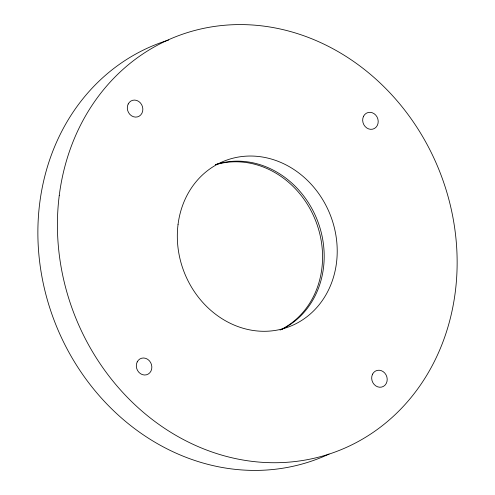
<?xml version="1.0" encoding="UTF-8"?>
<svg xmlns="http://www.w3.org/2000/svg" width="495" height="495" viewBox="0 0 495 495"><rect width="100%" height="100%" fill="white"/><g stroke="black" fill="none" stroke-linecap="round" stroke-linejoin="round"><path stroke-width="0.74" d="M215.672 164.55A88.97 78.457 68.5 0 1 317.035 219.502A88.97 78.457 68.5 0 1 281.661 329.447M215.449 164.755A88.97 78.457 68.5 0 1 315.717 220.919A88.97 78.457 68.5 0 1 280.034 330.091M329.064 454.064A222.422 196.138 68.5 0 1 54.759 321.967A222.422 196.138 68.5 0 1 168.616 40.046M372.568 374.127A8.65 7.629 68.5 0 0 379.739 387.245A8.65 7.629 68.5 0 0 386.02 374.826A8.65 7.629 68.5 0 0 372.568 374.127M137.208 361.894A8.65 7.629 68.5 0 0 144.379 375.012A8.65 7.629 68.5 0 0 150.659 362.594A8.65 7.629 68.5 0 0 137.208 361.894M128.205 103.987A8.65 7.629 68.5 0 0 135.376 117.105A8.65 7.629 68.5 0 0 141.657 104.686A8.65 7.629 68.5 0 0 128.205 103.987M363.565 116.22A8.65 7.629 68.5 0 0 370.736 129.337A8.65 7.629 68.5 0 0 377.017 116.919A8.65 7.629 68.5 0 0 363.565 116.22M59.258 195.438A222.422 196.138 68.5 0 0 332.745 452.857A222.422 196.138 68.5 0 0 379.776 82.696A222.422 196.138 68.5 0 0 59.258 195.438M178.058 224.371A88.97 78.457 68.5 0 0 287.459 327.344A88.97 78.457 68.5 0 0 306.269 179.277A88.97 78.457 68.5 0 0 178.058 224.371"/></g></svg>
